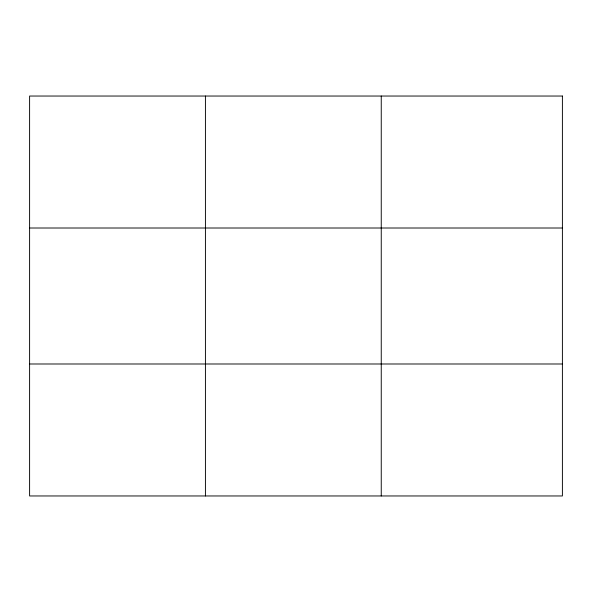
<?xml version="1.0" encoding="UTF-8"?>
<svg xmlns="http://www.w3.org/2000/svg" width="592" height="592" viewBox="0 0 592 592"><rect width="100%" height="100%" fill="white"/><g stroke="black" fill="none" stroke-linecap="round" stroke-linejoin="round"><path stroke-width="0.89" d="M205.424 96.037L205.424 495.963M381.248 96.037L381.248 495.963M29.6 228.009L562.4 228.009M29.6 363.991L562.4 363.991M562.4 96.037L562.4 495.963L29.6 495.963L29.6 96.037L562.4 96.037"/></g></svg>
